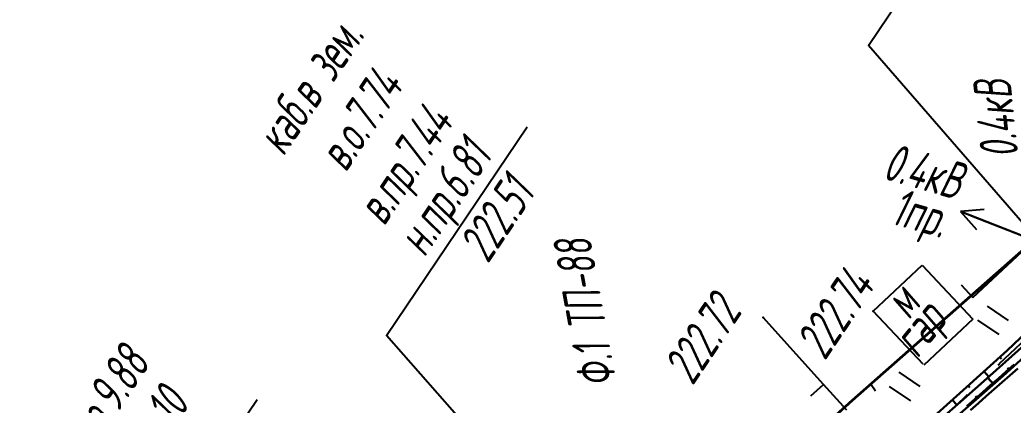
# Model space of a CAD drawing. Header units: millimetres. Extents: x -1799 to 6962, y -1020 to 4121.
# Drawn here: x 3801.7 to 3894.7, y 3195.7 to 3231.8 of the extents above; entities that cross this region are included whole.
import ezdxf

# ---------------------------------------------------------------- set-up
doc = ezdxf.new("R2010")
doc.units = ezdxf.units.MM
doc.linetypes.add('CONTI', pattern=[0])
doc.linetypes.add('STROT', pattern=[1.7, 0.5, -1.2])
for name, color, linetype, lineweight in [('10', 1, 'Continuous', 35), ('КОПИЯ_ОСЬ_13_ОТКОСЫ', 7, 'Continuous', 30), ('КОПИЯ_ОСЬ_ГРАНИЦЫ_ПОЛОС', 7, 'Continuous', 30)]:
    doc.layers.add(name, color=color, linetype=linetype, lineweight=lineweight)
for name, color, linetype in [('NAD_MDEFAULT', 7, 'CONTI'), ('PI_OTDEFAULT', 172, 'CONTI'), ('PI_TTDEFAULT', 5, 'CONTI'), ('SIT_LDEFAULT', 7, 'CONTI'), ('USLZNDEFAULT', 7, 'CONTI'), ('разметка', 7, 'Continuous')]:
    doc.layers.add(name, color=color, linetype=linetype)
doc.styles.add('eskd', font='spds.shx', dxfattribs={"width": 1.2, "oblique": 15})

# ---------------------------------------------------------------- blocks, each defined once
blk = doc.blocks.new('BL_2011')
at = {"color": 0}
for p, q in [((0, 0), (0, 2.4)), ((1.6, 0), (1.6, 2.4))]:
    blk.add_line(p, q, dxfattribs=at)
blk = doc.blocks.new('*U52')
at = {"layer": 'КОПИЯ_ОСЬ_13_ОТКОСЫ'}
for points in [[(629.234, 967.897), (631.984, 970.346), (636.083, 974.053), (641.119, 978.841)], [(628.947, 966.825), (631.722, 969.252), (634.483, 971.695), (639.769, 976.454)], [(635.418, 973.452), (635.569, 973.285)], [(633.935, 972.111), (634.388, 971.61)], [(632.451, 970.769), (632.594, 970.612)], [(630.963, 969.433), (631.388, 968.957)]]:
    blk.add_lwpolyline(points, dxfattribs=at)

msp = doc.modelspace()

# ---------------------------------------------------------------- linework, layer by layer
at = {"linetype": 'Continuous'}
for points in [[(3897.26, 3210.842), (3881.166, 3229.35), (3892.491, 3246.14)], [(3858.302, 3176.84), (3836.01, 3202.19), (3849.189, 3221.728)], [(3833.233, 3159.437), (3814.553, 3182.373), (3823.888, 3196.212)]]:
    msp.add_lwpolyline(points, dxfattribs=at)
at = {"layer": '10'}
for p, q in [((3897.326, 3211.693), (3879.656, 3196.103)), ((3879.656, 3196.103), (3865.416, 3183.363))]:
    msp.add_line(p, q, dxfattribs=at)
msp.add_lwpolyline([(4176.746, 3239.013), (4084.856, 3313.423), (4057.976, 3329.563), (4019.376, 3329.623), (3936.716, 3248.363), (3926.016, 3237.943), (3910.376, 3221.023), (3904.396, 3216.033), (3903.436, 3217.183), (3897.326, 3211.693), (3879.656, 3196.103), (3865.416, 3183.363), (3835.176, 3159.613), (3818.806, 3151.023), (3809.916, 3145.073), (3786.276, 3129.213), (3751.806, 3114.223), (3724.936, 3097.063)], dxfattribs=at)
at = {"layer": 'PI_TTDEFAULT', "color": 5}
for p in [(3881.612, 3204.469, 222.742), (3871.302, 3203.879, 222.716)]:
    msp.add_point(p, dxfattribs=at)
at = {"layer": 'SIT_LDEFAULT', "color": 7}
for p, q in [((3892.022, 3213.999), (3889.802, 3213.799)), ((3896.322, 3211.249), (3889.802, 3213.799)), ((3889.802, 3213.799), (3891.302, 3212.139)), ((3897.252, 3210.889), (3889.892, 3213.759)), ((3890.822, 3213.399), (3897.342, 3210.849)), ((3890.952, 3205.759), (3898.262, 3212.579)), ((3881.612, 3204.469), (3886.202, 3208.779)), ((3886.202, 3208.779), (3890.942, 3203.739)), ((3889.862, 3206.929), (3890.952, 3205.759)), ((3886.282, 3199.499), (3881.612, 3204.469)), ((3876.952, 3197.619), (3871.302, 3203.879)), ((3890.942, 3203.739), (3886.352, 3199.429)), ((3893.452, 3199.559), (3897.612, 3203.519)), ((3893.332, 3199.429), (3893.462, 3199.549)), ((3875.762, 3196.539), (3876.952, 3197.619)), ((3879.132, 3195.199), (3876.952, 3197.619)), ((3881.432, 3197.609), (3881.832, 3197.029)), ((3889.312, 3195.589), (3890.432, 3196.669))]:
    msp.add_line(p, q, dxfattribs=at)
at = {"layer": 'КОПИЯ_ОСЬ_13_ОТКОСЫ'}
for points in [[(3887.014, 3193.549), (3889.789, 3195.975), (3892.55, 3198.419), (3897.836, 3203.177)], [(3888.233, 3193.554), (3891.011, 3195.985), (3893.774, 3198.433), (3899.026, 3203.165)], [(3894.366, 3198.966), (3894.186, 3199.165)], [(3892.874, 3197.633), (3892.341, 3198.233)], [(3891.377, 3196.307), (3891.201, 3196.507)]]:
    msp.add_lwpolyline(points, dxfattribs=at)
at = {"layer": 'КОПИЯ_ОСЬ_ГРАНИЦЫ_ПОЛОС'}
for points in [[(3890.398, 3195.579), (3891.138, 3196.228), (3891.876, 3196.879), (3892.613, 3197.53), (3893.35, 3198.183), (3894.085, 3198.837), (3894.82, 3199.492)], [(3890.4, 3195.581), (3891.14, 3196.23), (3891.878, 3196.88), (3892.615, 3197.532), (3893.352, 3198.184), (3894.087, 3198.838), (3894.822, 3199.494)], [(3890.73, 3195.205), (3891.47, 3195.855), (3892.209, 3196.505), (3892.947, 3197.157), (3893.684, 3197.811), (3894.42, 3198.465), (3895.155, 3199.121)]]:
    msp.add_lwpolyline(points, dxfattribs=at)
at = {"layer": 'разметка', "linetype": 'STROT', "lineweight": 30, "ltscale": 7}
msp.add_arc((3434.225, 3715.999), 695.837, 309.674965, 315.253815, dxfattribs=at)

# ---------------------------------------------------------------- block references
at = {"layer": 'USLZNDEFAULT', "color": 7, "rotation": 56}
for p in [(3893.402, 3202.289), (3885.132, 3196.079)]:
    msp.add_blockref('BL_2011', p, dxfattribs=at)
at = {"layer": 'КОПИЯ_ОСЬ_13_ОТКОСЫ'}
msp.add_blockref('*U52', (3258.067, 2226.724), dxfattribs=at)

# ---------------------------------------------------------------- texts
at = {"layer": 'NAD_MDEFAULT', "color": 7, "style": 'eskd', "oblique": 10, "width": 0.8}
for s, rotation, p in [('каб.в зем.', 56, (3826.35, 3218.891)), ('в.о.7.74', 56, (3832.186, 3217.386)), ('0.4кВ', 96.10389, (3895.228, 3218.999)), ('в.пр.7.44', 56, (3835.773, 3212.349)), ('н.пр.6.81', 56, (3839.567, 3209.44)), ('0.4кВ', 344, (3882.377, 3216.915)), ('1пр.', 344, (3883.112, 3212.709)), ('Ф.1 ТП-88', 100.29642, (3857.603, 3197.709)), ('м', 51.1418, (3884.949, 3203.567)), ('гар', 51.1418, (3885.76, 3199.971)), ('в.о.9.88', 56, (3808.339, 3191.22)), ('в.пр.9.10', 56, (3811.387, 3186.47))]:
    msp.add_text(s, height=3.5, rotation=rotation, dxfattribs=at).set_placement(p)
at = {"layer": 'PI_OTDEFAULT', "color": 172, "style": 'eskd', "oblique": 10, "width": 0.8}
for s, p in [('222.51', (3845.506, 3208.851)), ('222.74', (3877.077, 3199.759)), ('222.72', (3864.689, 3197.417))]:
    msp.add_text(s, height=3.5, rotation=56, dxfattribs=at).set_placement(p)

doc.saveas('drawing.dxf')
